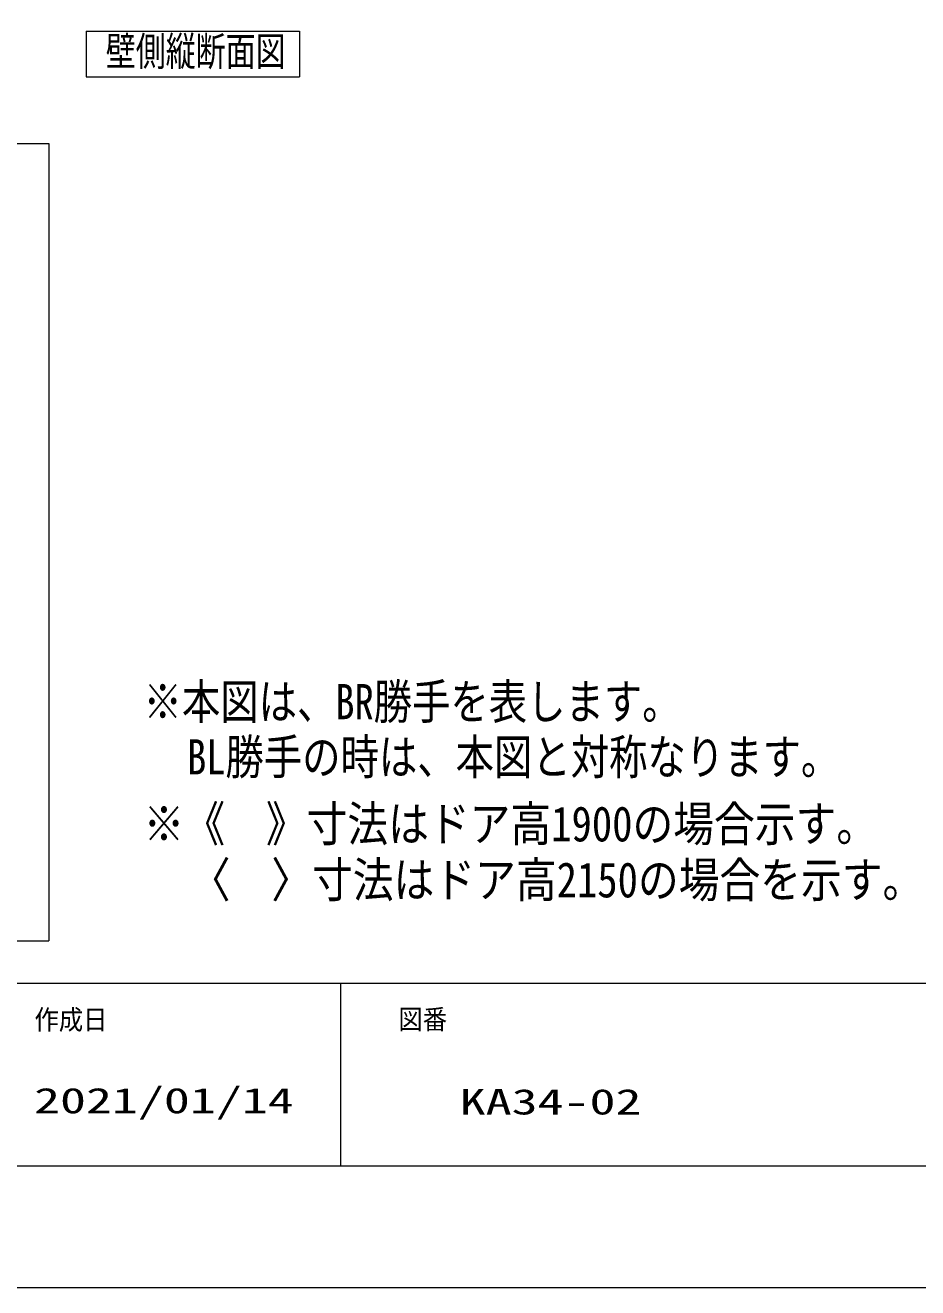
# Model space of a CAD drawing. Units: millimetres on the paper. Extents: x -305 to 305, y -152 to 152.
# Drawn here: x 28.1 to 101.4, y -148.5 to -44.8 of the extents above; entities that cross this region are included whole.
import ezdxf
from ezdxf.enums import TextEntityAlignment as Align

# ---------------------------------------------------------------- set-up
doc = ezdxf.new("R2010")
doc.units = ezdxf.units.MM
doc.layers.add('0-0_PV', color=7, linetype='Continuous')
for name, color, linetype, lineweight in [('0-1_RV', 7, 'Continuous', 9), ('0-2_0', 7, 'Continuous', 9), ('0-4_S4', 7, 'Continuous', 9), ('0-5_1図面枠', 7, 'Continuous', 9), ('0-6_図面枠', 3, 'Continuous', 9), ('0-7_DEFPOINTS', 7, 'Continuous', 9)]:
    doc.layers.add(name, color=color, linetype=linetype, lineweight=lineweight)
doc.styles.add('ＭＳ ゴシック', font='')
doc.styles.get('ＭＳ ゴシック').set_extended_font_data('MS Gothic')

msp = doc.modelspace()

# ---------------------------------------------------------------- linework, layer by layer
at = {"layer": '0-1_RV'}
for p, q in [((33.112, -45.308), (33.112, -49.055)), ((33.112, -45.308), (50.612, -45.308)), ((50.612, -45.308), (50.612, -49.055)), ((33.112, -49.055), (50.612, -49.055))]:
    msp.add_line(p, q, dxfattribs=at)
at = {"layer": '0-2_0'}
msp.add_line((53.983, -123.498), (53.983, -138.498), dxfattribs=at)
at = {"layer": '0-4_S4'}
for p, q in [((-90.451, -54.549), (30.026, -54.549)), ((30.026, -54.549), (30.026, -120.009)), ((-90.451, -120.009), (30.026, -120.009))]:
    msp.add_line(p, q, dxfattribs=at)
at = {"layer": '0-6_図面枠'}
msp.add_line((-291.017, -123.498), (108.983, -123.498), dxfattribs=at)
msp.add_lwpolyline([(-291.017, -138.498), (108.983, -138.498), (108.983, 138.502), (-291.017, 138.502)], close=True, dxfattribs=at)
at = {"layer": '0-7_DEFPOINTS'}
msp.add_line((118.983, -148.498), (-301.017, -148.498), dxfattribs=at)

# ---------------------------------------------------------------- texts
at = {"layer": '0-0_PV', "style": 'ＭＳ ゴシック'}
for s, width, p in [('※本図は、BR勝手を表します。', 0.8, (37.812, -102.681)), ('\u3000BL勝手の時は、本図と対称なります。', 0.8, (38.243, -107.219)), ('※《\u3000》寸法はドア高1900の場合示す。', 0.85, (37.812, -112.715)), ('\u3000〈\u3000〉寸法はドア高2150の場合を示す。', 0.85, (38.258, -117.311))]:
    msp.add_text(s, height=2.886, dxfattribs=dict(at, width=width)).set_placement(p, align=Align.BOTTOM_LEFT)
at = {"layer": '0-1_RV', "style": 'ＭＳ ゴシック', "width": 0.75}
msp.add_text('壁側縦断面図', height=2.405, dxfattribs=at).set_placement((34.709, -48.894), align=Align.BOTTOM_LEFT)
at = {"layer": '0-5_1図面枠', "style": 'ＭＳ ゴシック'}
for s, height, width, p in [('図番', 1.628, 0.9, (58.732, -127.759)), ('作成日', 1.628, 0.9, (28.857, -127.788)), ('2021/01/14', 2.089, 1.5, (28.822, -134.801)), ('KA34-02', 2.089, 1.5, (63.761, -134.899))]:
    msp.add_text(s, height=height, dxfattribs=dict(at, width=width)).set_placement(p, align=Align.BOTTOM_LEFT)

doc.saveas('drawing.dxf')
